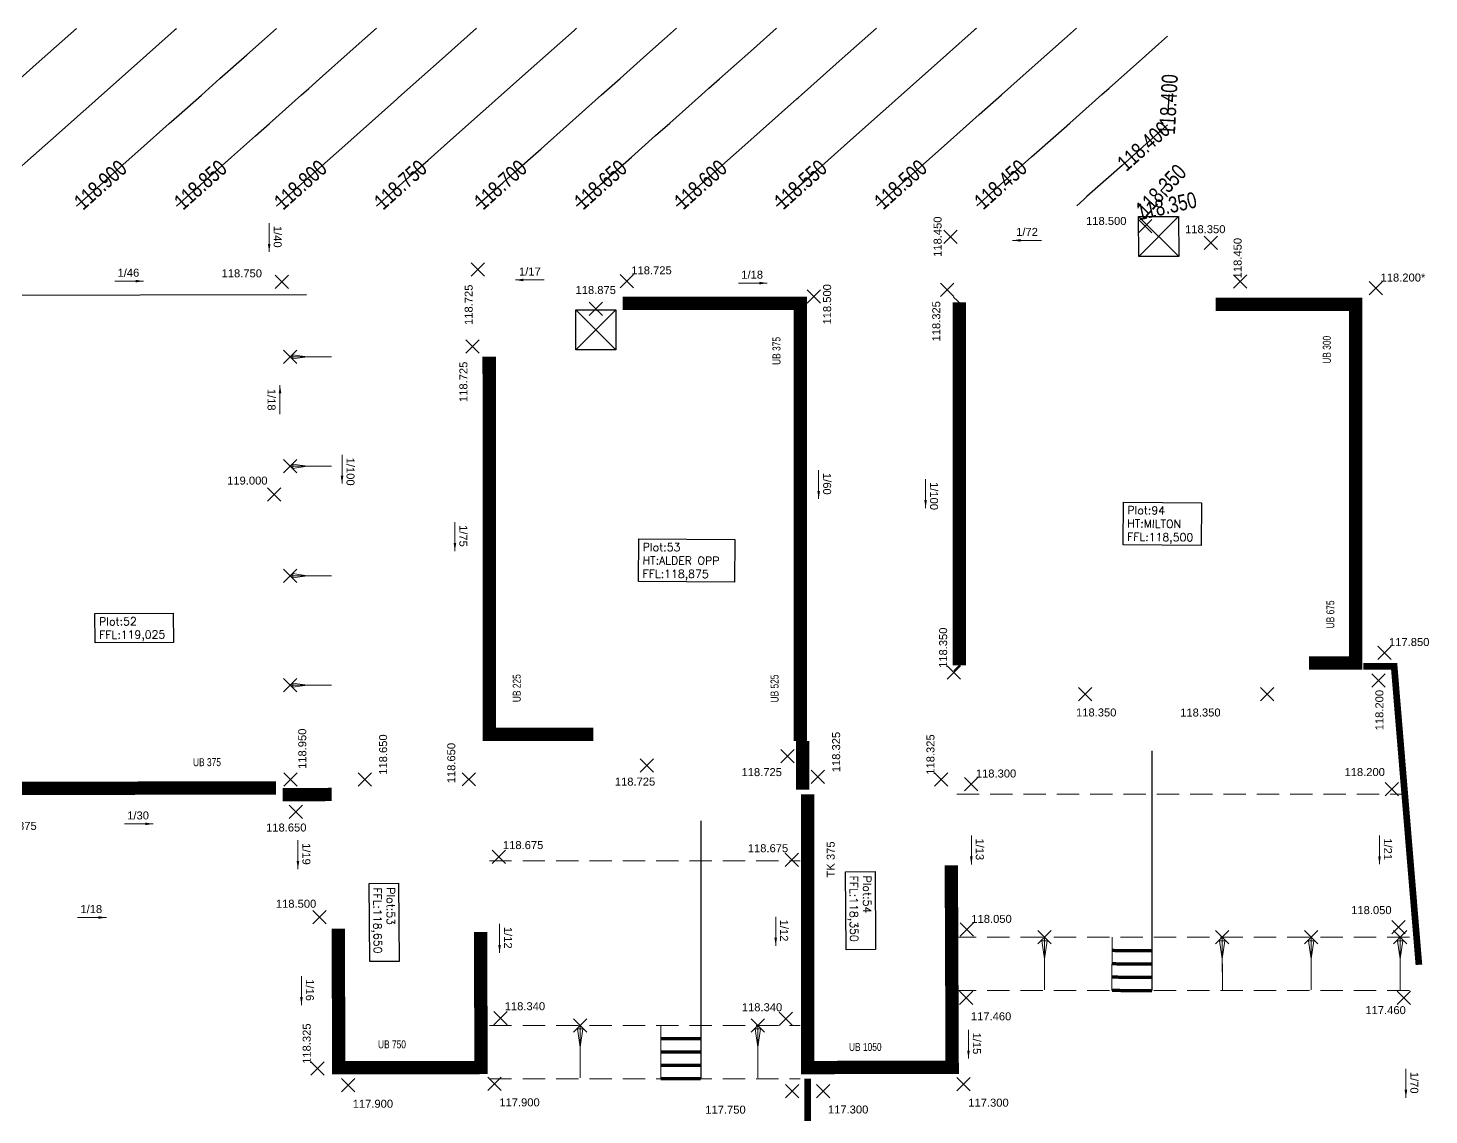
# Model space of a CAD drawing. Header units: metres. Extents: x 287878 to 288371, y 62805 to 63080.
# Drawn here: x 288094.63 to 288126.14, y 62923.62 to 62948.09 of the extents above; entities that cross this region are included whole.
import ezdxf

# ---------------------------------------------------------------- set-up
doc = ezdxf.new("R2010")
doc.units = ezdxf.units.M
doc.header["$PDMODE"] = 3
doc.header["$PDSIZE"] = 0.15
doc.linetypes.add('HIDDEN', pattern=[0.375, 0.25, -0.125])
doc.layers.get('0').transparency = 0.25
for name, color, linetype, lineweight in [('EXP - RETAINING WALLS - 0.6m', 190, 'Continuous', 18), ('EXP - RETAINING WALLS GRAVEL BOARD', 151, 'FENCELINE2', 18), ('EXP - STEPS', 240, 'Continuous', 18), ('EXP - UNDERBUILD', 94, 'UNDERBUILD', 35), ('EXP-EW-BANKS&CUTTINGS', 251, 'HIDDEN', 18), ('EXP-EW-DESIGN-LINES', 1, 'HIDDEN', 9), ('EXP-EW-GRADIENTS', 3, 'Continuous', 18), ('EXP-EW-GRADIENTS-TEXT', 3, 'Continuous', 18), ('EXP-EW-LEVEL-LANDING', 1, 'Continuous', 25), ('EXP-EW-LEVELS-POINTS', 3, 'Continuous', 18), ('EXP-EW-LEVELS-TEXT', 3, 'Continuous', 18), ('EXP-EW-RAISED-DPC', 160, 'TANKING', 35), ('EXP-EW-RETAINING-WALL-HEIGHTS', 3, 'Continuous', 18), ('EXP-EW-TANKING', 12, 'TANKING', 35), ('EXP-LEVEL-LANDING', 1, 'Continuous', 25)]:
    doc.layers.add(name, color=color, linetype=linetype, lineweight=lineweight)
doc.layers.add('EXP-EW-BANKS&CUTTINGS-WORKING', color=255, linetype='Continuous', lineweight=18, plot=False)
for name, color, linetype, true_color in [('EXP-EW-TANKING TEXT', 3, 'Continuous', 0x00ff00), ('EXP_-_S3D_-_HOUSE_DOORS', 3, 'Continuous', 0x00ff00), ('XREF - SOUTHERN CONTOURS$0$EXP_-_EW_-_CONT-PRIMARY', 1, 'Continuous', 0xff0000)]:
    doc.layers.add(name, color=color, linetype=linetype, true_color=true_color)
doc.layers.add('Working', color=181, linetype='Continuous', plot=False)
for name, color, linetype in [('XREF - SOUTHERN CONTOURS$0$EXP_-_EW_CONT-SECONDARY', 8, 'Continuous'), ('XREF - SOUTHERN CONTOURS$0$EXP_-_EW_CONT-SECONDARY TEXT', 8, 'Continuous'), ('XREF - SS - FFFL$0$EXP - PEN 1', 1, 'Continuous')]:
    doc.layers.add(name, color=color, linetype=linetype)
doc.styles.add('18 @ 1 to 200', font='arial.ttf', dxfattribs={"height": 0.36})
doc.styles.add('Century Gothic', font='arial.ttf')
doc.styles.add('ESTROAD', font='arial.ttf', dxfattribs={"width": 0.75})
doc.styles.add('XREF - SOUTHERN CONTOURS$0$ESTROAD', font='arial.ttf', dxfattribs={"width": 0.75})
doc.styles.add('XREF - SS - FFFL$0$Standard', font='simplex.shx')
doc.linetypes.add('FENCELINE2', pattern='A,6.349999999999999,-2.54,[132,ltypeshp.shx,S=2.54,R=0,X=-2.54,Y=0],-2.54,25.4', length=36.83)
doc.linetypes.add('TANKING', pattern='A,0.3,-0.1575,["V",Century Gothic,S=0.3,R=0,X=-0.1464,Y=-0.15],-0.1575', length=0.6150000000000001)
doc.linetypes.add('UNDERBUILD', pattern='A,0.3,-0.1575,["O",Century Gothic,S=0.3,R=0,X=-0.181,Y=-0.15],-0.1575', length=0.6150000000000001)
doc.dimstyles.new('1 to 200 (18)', dxfattribs={"dimtxt": 0.36, "dimasz": 0.36, "dimexe": 0.09, "dimexo": 0.09, "dimgap": 0.12, "dimtad": 1, "dimdec": 3, "dimzin": 0, "dimdsep": 46, "dimtxsty": '18 @ 1 to 200', "dimcen": 0.12, "dimadec": 0, "dimazin": 0, "dimtfac": 1, "dimtdec": 3, "dimtofl": 0, "dimtmove": 0, "dimatfit": 3, "dimfxl": 0.12, "dimtolj": 1, "dimtzin": 0, "dimarcsym": 1})

# ---------------------------------------------------------------- blocks, each defined once
blk = doc.blocks.new('XREF - SOUTHERN CONTOURS')
at = {"layer": 'XREF - SOUTHERN CONTOURS$0$EXP_-_EW_-_CONT-PRIMARY', "flags": 128}
for points in [[(647.3378539999999, 209.709304), (647.385378, 209.751584), (647.4268799999999, 209.788505), (648.040409, 210.334327), (648.897176, 211.096545), (648.951927, 211.145254), (649.024722, 211.210015), (649.939709, 212.024027), (650.71159, 212.710726)], [(657.463275, 208.713569), (658.267507, 209.429049), (658.621777, 209.744224), (659.127249, 210.193913), (659.8602429999999, 210.846016), (659.9869909999999, 210.958777), (660.274721, 211.214754), (660.9398009999999, 211.806438), (661.907191, 212.66707), (661.939427, 212.695748), (661.961589, 212.715465)], [(668.713274, 208.718308), (669.30257, 209.242572), (669.56216, 209.473514), (670.162312, 210.007436), (670.8006259999999, 210.575307), (671.022054, 210.7723), (671.52472, 211.219493), (671.9398939999999, 211.58885), (672.5437829999998, 212.126096), (672.9395199999999, 212.47816), (673.211588, 212.720204)]]:
    blk.add_lwpolyline(points, dxfattribs=at)
at = {"layer": 'XREF - SOUTHERN CONTOURS$0$EXP_-_EW_CONT-SECONDARY', "flags": 128}
for points in [[(648.463275, 208.709778), (648.653188, 208.878733), (649.267507, 209.425258), (649.621778, 209.740432), (650.1272489999999, 210.190122), (650.8602439999999, 210.842225), (650.9869919999999, 210.954985), (651.274722, 211.210963), (651.9398019999999, 211.802647), (652.9071919999999, 212.663278), (652.9394279999999, 212.691957), (652.96159, 212.711674)], [(650.713275, 208.710726), (651.302572, 209.23499), (651.562162, 209.465932), (652.162314, 209.999853), (652.8006269999998, 210.567725), (653.022056, 210.764717), (653.524722, 211.211911), (653.9398959999999, 211.581267), (654.5437849999998, 212.118513), (654.939521, 212.470577), (655.21159, 212.712621)], [(652.963275, 208.711674), (653.337636, 209.044721), (653.502545, 209.191432), (654.1973779999998, 209.809585), (654.7410109999998, 210.293224), (655.05712, 210.574449), (655.774722, 211.212858), (655.9399889999999, 211.359887), (656.1803779999999, 211.573748), (656.939615, 212.249198), (657.46159, 212.713569)], [(655.213275, 208.712622), (655.3727, 208.854453), (655.442928, 208.916931), (656.232442, 209.619317), (656.681394, 210.018724), (657.0921839999999, 210.384181), (657.9198599999999, 211.120517), (657.951927, 211.149045), (658.024721, 211.213806), (658.939708, 212.027818), (659.711589, 212.714517)], [(659.713274, 208.714517), (660.302571, 209.238781), (660.562161, 209.469723), (661.162313, 210.003645), (661.8006269999998, 210.571516), (662.0220549999999, 210.768508), (662.524721, 211.215702), (662.9398949999999, 211.585058), (663.5437839999998, 212.122304), (663.93952, 212.474368), (664.211589, 212.716413)], [(661.963274, 208.715465), (662.337635, 209.048513), (662.502544, 209.195223), (663.197377, 209.813376), (663.7410099999998, 210.297016), (664.057119, 210.57824), (664.774721, 211.21665), (664.9399879999999, 211.363679), (665.180377, 211.577539), (665.939614, 212.252989), (666.461589, 212.71736)], [(664.213274, 208.716413), (664.372699, 208.858244), (664.442927, 208.920722), (665.232441, 209.623108), (665.6813929999998, 210.022515), (666.092184, 210.387972), (666.9198589999999, 211.124308), (666.9519259999998, 211.152836), (667.024721, 211.217597), (667.939707, 212.031609), (668.711589, 212.718308)], [(666.463274, 208.717361), (667.267506, 209.43284), (667.621777, 209.748015), (668.127248, 210.197704), (668.8602419999999, 210.849808), (668.9869899999999, 210.962568), (669.27472, 211.218545), (669.939801, 211.810229), (670.90719, 212.670861), (670.939426, 212.699539), (670.961588, 212.719256)], [(670.963273, 208.719256), (671.3376339999999, 209.052304), (671.502543, 209.199014), (672.197376, 209.817168), (672.7410089999998, 210.300807), (673.057119, 210.582031), (673.77472, 211.220441), (673.9399879999999, 211.36747), (674.760179, 212.097148), (675.053941, 212.358491), (675.2550109999999, 212.537372)], [(675.2678819999999, 210.779992), (675.28975, 211.221079)], [(675.2558539999999, 210.537372), (674.853709, 210.179607), (674.232441, 209.626899), (673.442927, 208.924514), (673.372698, 208.862036), (673.213273, 208.720204)], [(675.2564079999999, 209.22232), (675.107657, 209.066146), (675.216989, 208.96008), (675.256534, 208.921716)], [(675.237738, 208.712012), (675.238509, 208.712186)]]:
    blk.add_lwpolyline(points, dxfattribs=at)
at = {"layer": 'XREF - SOUTHERN CONTOURS$0$EXP_-_EW_-_CONT-PRIMARY', "char_height": 0.36, "width": 2.52, "attachment_point": 5, "rotation": 41.6576769367155, "line_spacing_factor": 0.888, "style": 'XREF - SOUTHERN CONTOURS$0$ESTROAD'}
for s, insert in [('118.750', (658.001208, 209.192138)), ('118.500', (669.251207, 209.196877))]:
    blk.add_mtext(s, dxfattribs=dict(at, insert=insert))
at = {"layer": 'XREF - SOUTHERN CONTOURS$0$EXP_-_EW_CONT-SECONDARY TEXT', "char_height": 0.36, "width": 2.52, "attachment_point": 5, "line_spacing_factor": 0.888, "style": 'XREF - SOUTHERN CONTOURS$0$ESTROAD'}
for s, insert, rotation in [('118.400', (675.278767, 210.999537), 87.16172763277312), ('118.400', (674.71792, 210.058803), 41.6576769367155), ('118.900', (651.251208, 209.189295), 41.6576769367155), ('118.850', (653.501208, 209.190243), 41.6576769367155), ('118.800', (655.751208, 209.19119), 41.6576769367155), ('118.700', (660.251208, 209.193086), 41.6576769367155), ('118.650', (662.501207, 209.194034), 41.6576769367155), ('118.600', (664.751207, 209.194982), 41.6576769367155), ('118.550', (667.001207, 209.195929), 41.6576769367155), ('118.450', (671.501207, 209.197825), 41.6576769367155), ('118.350', (675.111194, 209.069859), 46.39461901687169), ('118.350', (675.237148, 208.711879), 12.697616371618455)]:
    blk.add_mtext(s, dxfattribs=dict(at, insert=insert, rotation=rotation))
blk = doc.blocks.new('*U507')
at = {"layer": 'EXP-EW-BANKS&CUTTINGS', "linetype": 'Continuous'}
blk.add_lwpolyline([(-1.103006130421486, -0.0290852129102917), (-0.4884741434741546, -0.0128805942912651), (-0.0772212197251333, -0.0616426009980855), (-0.0803510846189078, 0.0574875705823833), (-0.4884741434741546, -0.0128805942912651)], dxfattribs=at)
at = {"layer": 'EXP-EW-BANKS&CUTTINGS-WORKING'}
blk.add_line((-1.181792282593221, -0.0311627281181493), (0, 0), dxfattribs=at)
blk.add_point((0, 0), dxfattribs=at)
blk = doc.blocks.new('*U508')
at = {"layer": 'EXP-EW-BANKS&CUTTINGS', "linetype": 'Continuous'}
blk.add_lwpolyline([(-1.103006130421486, -0.0290852129102917), (-0.4884741434741546, -0.0128805942912651), (-0.0772212197251333, -0.0616426009980855), (-0.0803510846189078, 0.0574875705823833), (-0.4884741434741546, -0.0128805942912651)], dxfattribs=at)
at = {"layer": 'EXP-EW-BANKS&CUTTINGS-WORKING'}
blk.add_line((-1.181792282593221, -0.0311627281181493), (0, 0), dxfattribs=at)
blk.add_point((0, 0), dxfattribs=at)
blk = doc.blocks.new('*U509')
at = {"layer": 'EXP-EW-BANKS&CUTTINGS', "linetype": 'Continuous'}
blk.add_lwpolyline([(-1.103006130421486, -0.0290852129102917), (-0.4884741434741546, -0.0128805942912651), (-0.0772212197251333, -0.0616426009980855), (-0.0803510846189078, 0.0574875705823833), (-0.4884741434741546, -0.0128805942912651)], dxfattribs=at)
at = {"layer": 'EXP-EW-BANKS&CUTTINGS-WORKING'}
blk.add_line((-1.181792282593221, -0.0311627281181493), (0, 0), dxfattribs=at)
blk.add_point((0, 0), dxfattribs=at)
blk = doc.blocks.new('*U510')
at = {"layer": 'EXP-EW-BANKS&CUTTINGS', "linetype": 'Continuous'}
blk.add_lwpolyline([(-1.103006130421486, -0.0290852129102917), (-0.4884741434741546, -0.0128805942912651), (-0.0772212197251333, -0.0616426009980855), (-0.0803510846189078, 0.0574875705823833), (-0.4884741434741546, -0.0128805942912651)], dxfattribs=at)
at = {"layer": 'EXP-EW-BANKS&CUTTINGS-WORKING'}
blk.add_line((-1.181792282593221, -0.0311627281181493), (0, 0), dxfattribs=at)
blk.add_point((0, 0), dxfattribs=at)
blk = doc.blocks.new('*U501')
at = {"layer": 'EXP-EW-BANKS&CUTTINGS', "linetype": 'Continuous'}
blk.add_lwpolyline([(-0.8676606791461082, -0.0228793792625699), (-0.3842497293375353, -0.0101322965324716), (-0.060744735775491, -0.0484900850241816), (-0.0632067898153269, 0.0452216022724281), (-0.3842497293375353, -0.0101322965324716)], dxfattribs=at)
at = {"layer": 'EXP-EW-BANKS&CUTTINGS-WORKING'}
blk.add_line((-0.9296364419412924, -0.0245136206384517), (0, 0), dxfattribs=at)
blk.add_point((0, 0), dxfattribs=at)
blk = doc.blocks.new('*U502')
at = {"layer": 'EXP-EW-BANKS&CUTTINGS', "linetype": 'Continuous'}
blk.add_lwpolyline([(-0.8676606791461082, -0.0228793792625699), (-0.3842497293375353, -0.0101322965324716), (-0.060744735775491, -0.0484900850241816), (-0.0632067898153269, 0.0452216022724281), (-0.3842497293375353, -0.0101322965324716)], dxfattribs=at)
at = {"layer": 'EXP-EW-BANKS&CUTTINGS-WORKING'}
blk.add_line((-0.9296364419412924, -0.0245136206384517), (0, 0), dxfattribs=at)
blk.add_point((0, 0), dxfattribs=at)
blk = doc.blocks.new('*U503')
at = {"layer": 'EXP-EW-BANKS&CUTTINGS', "linetype": 'Continuous'}
blk.add_lwpolyline([(-0.8676606791461082, -0.0228793792625699), (-0.3842497293375353, -0.0101322965324716), (-0.060744735775491, -0.0484900850241816), (-0.0632067898153269, 0.0452216022724281), (-0.3842497293375353, -0.0101322965324716)], dxfattribs=at)
at = {"layer": 'EXP-EW-BANKS&CUTTINGS-WORKING'}
blk.add_line((-0.9296364419412924, -0.0245136206384517), (0, 0), dxfattribs=at)
blk.add_point((0, 0), dxfattribs=at)
blk = doc.blocks.new('*U504')
at = {"layer": 'EXP-EW-BANKS&CUTTINGS', "linetype": 'Continuous'}
blk.add_lwpolyline([(-0.8676606791461082, -0.0228793792625699), (-0.3842497293375353, -0.0101322965324716), (-0.060744735775491, -0.0484900850241816), (-0.0632067898153269, 0.0452216022724281), (-0.3842497293375353, -0.0101322965324716)], dxfattribs=at)
at = {"layer": 'EXP-EW-BANKS&CUTTINGS-WORKING'}
blk.add_line((-0.9296364419412924, -0.0245136206384517), (0, 0), dxfattribs=at)
blk.add_point((0, 0), dxfattribs=at)
blk = doc.blocks.new('*U27')
at = {"layer": 'EXP-LEVEL-LANDING', "ltscale": 2}
for p, q in [((-7.447450208339891, 0.0397452270796714), (-8.571075153332108, 0.6376306534356448)), ((-7.710319967667097, 0.9005004127585998), (-8.308205394004904, -0.2231245322432835))]:
    blk.add_line(p, q, dxfattribs=at)
blk.add_lwpolyline([(-8.308205394004904, -0.2231245322432835), (-8.571075153332108, 0.6376306534356448), (-7.710319967667097, 0.9005004127585998), (-7.447450208339891, 0.0397452270796714)], close=True, dxfattribs=at)
blk = doc.blocks.new('*U485')
at = {"layer": 'EXP-EW-BANKS&CUTTINGS', "linetype": 'Continuous'}
blk.add_lwpolyline([(-1.103006130421486, -0.0290852129102917), (-0.4884741434741546, -0.0128805942912651), (-0.0772212197251333, -0.0616426009980855), (-0.0803510846189078, 0.0574875705823833), (-0.4884741434741546, -0.0128805942912651)], dxfattribs=at)
at = {"layer": 'EXP-EW-BANKS&CUTTINGS-WORKING'}
blk.add_line((-1.181792282593221, -0.0311627281181493), (0, 0), dxfattribs=at)
blk.add_point((0, 0), dxfattribs=at)
blk = doc.blocks.new('*U486')
at = {"layer": 'EXP-EW-BANKS&CUTTINGS', "linetype": 'Continuous'}
blk.add_lwpolyline([(-1.103006130421486, -0.0290852129102917), (-0.4884741434741546, -0.0128805942912651), (-0.0772212197251333, -0.0616426009980855), (-0.0803510846189078, 0.0574875705823833), (-0.4884741434741546, -0.0128805942912651)], dxfattribs=at)
at = {"layer": 'EXP-EW-BANKS&CUTTINGS-WORKING'}
blk.add_line((-1.181792282593221, -0.0311627281181493), (0, 0), dxfattribs=at)
blk.add_point((0, 0), dxfattribs=at)
blk = doc.blocks.new('XREF - SS - FFFL')
at = {"layer": 'XREF - SS - FFFL$0$EXP - PEN 1', "char_height": 0.18, "attachment_point": 1, "style": 'XREF - SS - FFFL$0$Standard', "bg_fill": 19, "box_fill_scale": 1.5, "bg_fill_color": 256, "bg_fill_transparency": 0}
for s, width, insert, rotation in [('\\pt0.9;Plot:94\\P\\ptz;HT:MILTON\\PFFL:118,500', 1.578942857142856, (674.3535827263094, 201.9589438703994), 359.472741857867), ('\\pt0.9;Plot:53\\P\\ptz;HT:ALDER OPP \\PFFL:118,875', 1.981799999999999, (663.450265400658, 201.1287033593057), 359.6832393574592), ('\\pt0.9;Plot:52\\P\\ptz;FFL:119,025', 1.578942857142856, (651.2197336153039, 199.4518949037045), 0.35145972642949735), ('\\pt0.9;Plot:54\\P\\ptz;FFL:118,350', 1.578942857142856, (668.5862721040994, 193.6446805555799), 270.3514597264295), ('\\pt0.9;Plot:53\\P\\ptz;FFL:118,650', 1.578942857142856, (657.8708845372018, 193.3808809171719), 270.3514597264295)]:
    blk.add_mtext_dynamic_manual_height_columns(s, width=width, gutter_width=0.9999999999999998, heights=[0], dxfattribs=dict(at, insert=insert, rotation=rotation))
blk = doc.blocks.new('*U25')
at = {"layer": 'EXP - STEPS'}
for p, q in [((-0.4500000000116416, 1.200000000000727), (-0.4500000000116416, 2.400000000001455)), ((0.4499999999825377, 1.200000000000727), (0.4499999999825377, 2.400000000001455))]:
    blk.add_line(p, q, dxfattribs=at)
at = {"layer": 'EXP - STEPS', "const_width": 0.075}
for points in [[(-0.4500000000116416, 2.099999999998544), (0.4499999999825377, 2.099999999998544)], [(-0.4500000000116416, 1.799999999999272), (0.4499999999825377, 1.799999999999272)], [(-0.4500000000116416, 1.5), (0.4499999999825377, 1.5)], [(-0.4500000000116416, 1.200000000000727), (0.4499999999825377, 1.200000000000727)]]:
    blk.add_lwpolyline(points, dxfattribs=at)
blk = doc.blocks.new('*U64')
at = {"layer": 'EXP-EW-GRADIENTS-TEXT', "color": 0, "style": '18 @ 1 to 200'}
blk.add_attdef('1/00', (-1.139413369583121, -0.5599999999831541), '', height=0.3599999999999999, rotation=359.9999999966649, dxfattribs=at)
at = {"layer": 'EXP-EW-GRADIENTS'}
blk.add_leader([(-1.299999999871943, 5.82067e-11), (0, 0)], dimstyle='1 to 200 (18)', dxfattribs=at)
blk = doc.blocks.new('*U559')
at = {"layer": 'EXP-EW-GRADIENTS-TEXT', "color": 0, "style": '18 @ 1 to 200'}
blk.add_attdef('1/00', (0.1298908593302424, 0.2000000000419167), '', height=0.3599999999999999, rotation=359.9999999966649, dxfattribs=at)
at = {"layer": 'EXP-EW-GRADIENTS'}
blk.add_leader([(1.299999999871943, -5.82072e-11), (0, 0)], dimstyle='1 to 200 (18)', dxfattribs=at)
blk = doc.blocks.new('*U560')
at = {"layer": 'EXP-EW-GRADIENTS-TEXT', "color": 0, "style": '18 @ 1 to 200'}
blk.add_attdef('1/00', (0.1298908593302424, 0.2000000000419167), '', height=0.3599999999999999, rotation=359.9999999966649, dxfattribs=at)
at = {"layer": 'EXP-EW-GRADIENTS'}
blk.add_leader([(1.299999999871943, -5.82072e-11), (0, 0)], dimstyle='1 to 200 (18)', dxfattribs=at)
blk = doc.blocks.new('*U561')
at = {"layer": 'EXP-EW-GRADIENTS-TEXT', "color": 0, "style": '18 @ 1 to 200'}
blk.add_attdef('1/00', (0.1298908593302424, 0.2000000000419167), '', height=0.3599999999999999, rotation=359.9999999966649, dxfattribs=at)
at = {"layer": 'EXP-EW-GRADIENTS'}
blk.add_leader([(1.299999999871943, -5.82072e-11), (0, 0)], dimstyle='1 to 200 (18)', dxfattribs=at)
blk = doc.blocks.new('*U562')
at = {"layer": 'EXP-EW-GRADIENTS-TEXT', "color": 0, "style": '18 @ 1 to 200'}
blk.add_attdef('1/00', (0.1298908593302424, 0.2000000000419167), '', height=0.3599999999999999, rotation=359.9999999966649, dxfattribs=at)
at = {"layer": 'EXP-EW-GRADIENTS'}
blk.add_leader([(1.299999999871943, -5.82072e-11), (0, 0)], dimstyle='1 to 200 (18)', dxfattribs=at)
blk = doc.blocks.new('*U563')
at = {"layer": 'EXP-EW-GRADIENTS-TEXT', "color": 0, "style": '18 @ 1 to 200'}
blk.add_attdef('1/00', (-1.139413369562165, 0.1999999999831525), '', height=0.3599999999999999, rotation=3.3351721e-09, dxfattribs=at)
at = {"layer": 'EXP-EW-GRADIENTS'}
blk.add_leader([(-1.299999999871943, -5.82086e-11), (0, 0)], dimstyle='1 to 200 (18)', dxfattribs=at)
blk = doc.blocks.new('*U564')
at = {"layer": 'EXP-EW-GRADIENTS-TEXT', "color": 0, "style": '18 @ 1 to 200'}
blk.add_attdef('1/00', (0.1298908593302424, 0.2000000000419167), '', height=0.3599999999999999, rotation=359.9999999966649, dxfattribs=at)
at = {"layer": 'EXP-EW-GRADIENTS'}
blk.add_leader([(1.299999999871943, -5.82072e-11), (0, 0)], dimstyle='1 to 200 (18)', dxfattribs=at)
blk = doc.blocks.new('*U554')
at = {"layer": 'EXP-EW-GRADIENTS-TEXT', "color": 0, "style": '18 @ 1 to 200'}
blk.add_attdef('1/00', (-1.139413369562165, 0.1999999999831525), '', height=0.3599999999999999, rotation=3.3351721e-09, dxfattribs=at)
at = {"layer": 'EXP-EW-GRADIENTS'}
blk.add_leader([(-1.299999999871943, -5.82086e-11), (0, 0)], dimstyle='1 to 200 (18)', dxfattribs=at)
blk = doc.blocks.new('*U555')
at = {"layer": 'EXP-EW-GRADIENTS-TEXT', "color": 0, "style": '18 @ 1 to 200'}
blk.add_attdef('1/00', (0.1298908593302424, 0.2000000000419167), '', height=0.3599999999999999, rotation=359.9999999966649, dxfattribs=at)
at = {"layer": 'EXP-EW-GRADIENTS'}
blk.add_leader([(1.299999999871943, -5.82072e-11), (0, 0)], dimstyle='1 to 200 (18)', dxfattribs=at)
blk = doc.blocks.new('*U556')
at = {"layer": 'EXP-EW-GRADIENTS-TEXT', "color": 0, "style": '18 @ 1 to 200'}
blk.add_attdef('1/00', (0.1298908593302424, 0.2000000000419167), '', height=0.3599999999999999, rotation=359.9999999966649, dxfattribs=at)
at = {"layer": 'EXP-EW-GRADIENTS'}
blk.add_leader([(1.299999999871943, -5.82072e-11), (0, 0)], dimstyle='1 to 200 (18)', dxfattribs=at)
blk = doc.blocks.new('*U551')
at = {"layer": 'EXP-EW-GRADIENTS-TEXT', "color": 0, "style": '18 @ 1 to 200'}
blk.add_attdef('1/00', (0.1298908593302424, 0.2000000000419167), '', height=0.3599999999999999, rotation=359.9999999966649, dxfattribs=at)
at = {"layer": 'EXP-EW-GRADIENTS'}
blk.add_leader([(1.299999999871943, -5.82072e-11), (0, 0)], dimstyle='1 to 200 (18)', dxfattribs=at)
blk = doc.blocks.new('*U552')
at = {"layer": 'EXP-EW-GRADIENTS-TEXT', "color": 0, "style": '18 @ 1 to 200'}
blk.add_attdef('1/00', (0.1298908593302424, 0.2000000000419167), '', height=0.3599999999999999, rotation=359.9999999966649, dxfattribs=at)
at = {"layer": 'EXP-EW-GRADIENTS'}
blk.add_leader([(1.299999999871943, -5.82072e-11), (0, 0)], dimstyle='1 to 200 (18)', dxfattribs=at)
blk = doc.blocks.new('*U553')
at = {"layer": 'EXP-EW-GRADIENTS-TEXT', "color": 0, "style": '18 @ 1 to 200'}
blk.add_attdef('1/00', (0.1298908593302424, 0.2000000000419167), '', height=0.3599999999999999, rotation=359.9999999966649, dxfattribs=at)
at = {"layer": 'EXP-EW-GRADIENTS'}
blk.add_leader([(1.299999999871943, -5.82072e-11), (0, 0)], dimstyle='1 to 200 (18)', dxfattribs=at)
blk = doc.blocks.new('*U547')
at = {"layer": 'EXP-EW-GRADIENTS-TEXT', "color": 0, "style": '18 @ 1 to 200'}
blk.add_attdef('1/00', (0.1298908593302424, 0.2000000000419167), '', height=0.3599999999999999, rotation=359.9999999966649, dxfattribs=at)
at = {"layer": 'EXP-EW-GRADIENTS'}
blk.add_leader([(1.299999999871943, -5.82072e-11), (0, 0)], dimstyle='1 to 200 (18)', dxfattribs=at)
blk = doc.blocks.new('*U550')
at = {"layer": 'EXP-EW-GRADIENTS-TEXT', "color": 0, "style": '18 @ 1 to 200'}
blk.add_attdef('1/00', (0.1298908593302424, 0.2000000000419167), '', height=0.3599999999999999, rotation=359.9999999966649, dxfattribs=at)
at = {"layer": 'EXP-EW-GRADIENTS'}
blk.add_leader([(1.299999999871943, -5.82072e-11), (0, 0)], dimstyle='1 to 200 (18)', dxfattribs=at)
blk = doc.blocks.new('*U538')
at = {"layer": 'EXP-EW-GRADIENTS-TEXT', "color": 0, "style": '18 @ 1 to 200'}
blk.add_attdef('1/00', (0.1298908593302424, 0.2000000000419167), '', height=0.3599999999999999, rotation=359.9999999966649, dxfattribs=at)
at = {"layer": 'EXP-EW-GRADIENTS'}
blk.add_leader([(1.299999999871943, -5.82072e-11), (0, 0)], dimstyle='1 to 200 (18)', dxfattribs=at)
blk = doc.blocks.new('*U539')
at = {"layer": 'EXP-EW-GRADIENTS-TEXT', "color": 0, "style": '18 @ 1 to 200'}
blk.add_attdef('1/00', (0.1298908593302424, 0.2000000000419167), '', height=0.3599999999999999, rotation=359.9999999966649, dxfattribs=at)
at = {"layer": 'EXP-EW-GRADIENTS'}
blk.add_leader([(1.299999999871943, -5.82072e-11), (0, 0)], dimstyle='1 to 200 (18)', dxfattribs=at)
blk = doc.blocks.new('*U540')
at = {"layer": 'EXP-EW-GRADIENTS-TEXT', "color": 0, "style": '18 @ 1 to 200'}
blk.add_attdef('1/00', (0.1298908593302424, 0.2000000000419167), '', height=0.3599999999999999, rotation=359.9999999966649, dxfattribs=at)
at = {"layer": 'EXP-EW-GRADIENTS'}
blk.add_leader([(1.299999999871943, -5.82072e-11), (0, 0)], dimstyle='1 to 200 (18)', dxfattribs=at)
blk = doc.blocks.new('*U541')
at = {"layer": 'EXP-EW-GRADIENTS-TEXT', "color": 0, "style": '18 @ 1 to 200'}
blk.add_attdef('1/00', (0.1298908593302424, 0.2000000000419167), '', height=0.3599999999999999, rotation=359.9999999966649, dxfattribs=at)
at = {"layer": 'EXP-EW-GRADIENTS'}
blk.add_leader([(1.299999999871943, -5.82072e-11), (0, 0)], dimstyle='1 to 200 (18)', dxfattribs=at)
blk = doc.blocks.new('*U542')
at = {"layer": 'EXP-EW-GRADIENTS-TEXT', "color": 0, "style": '18 @ 1 to 200'}
blk.add_attdef('1/00', (0.1298908593302424, 0.2000000000419167), '', height=0.3599999999999999, rotation=359.9999999966649, dxfattribs=at)
at = {"layer": 'EXP-EW-GRADIENTS'}
blk.add_leader([(1.299999999871943, -5.82072e-11), (0, 0)], dimstyle='1 to 200 (18)', dxfattribs=at)

msp = doc.modelspace()

# ---------------------------------------------------------------- linework, layer by layer
at = {"layer": 'EXP - RETAINING WALLS - 0.6m', "const_width": 0.3}
for points in [[(288112.0531111773, 62932.04001271865), (288112.0547985933, 62930.94088123422)], [(288100.3560261481, 62930.83256255327), (288101.4561944641, 62930.83425156105)]]:
    msp.add_lwpolyline(points, dxfattribs=at)
at = {"layer": 'EXP - RETAINING WALLS GRAVEL BOARD', "ltscale": 0.05, "const_width": 0.15}
for points in [[(288124.6698754258, 62933.720985615), (288125.3600373572, 62933.72151876569), (288125.9171233594, 62927.00124204334)], [(288112.1668272148, 62924.43751372946), (288112.1686700788, 62922.1366178288)]]:
    msp.add_lwpolyline(points, dxfattribs=at)
at = {"layer": 'EXP - UNDERBUILD', "const_width": 0.3, "flags": 128}
for points in [[(288112.0052851239, 62932.04001114642), (288112.0049612341, 62941.89251098279), (288108.0024612363, 62941.89237940512)], [(288123.4427384398, 62933.79444833235), (288124.4939784439, 62933.79169557979), (288124.4937130157, 62941.86544557542), (288121.3424630174, 62941.86534197664)], [(288105.0025006866, 62940.69228094247), (288105.0027801972, 62932.18976390252), (288107.3483858906, 62932.18957446463)], [(288100.2057548302, 62930.982291809), (288093.8202208962, 62930.97077660977)], [(288112.1683452166, 62925.17639210702), (288112.1690941658, 62924.68854934607), (288115.4181630395, 62924.6935373933), (288115.3986888101, 62929.2418493448)], [(288101.6108244452, 62927.8108499999), (288101.615623942, 62924.68460368406), (288104.8171201691, 62924.68951870658), (288104.8124358142, 62927.7407651108)]]:
    msp.add_lwpolyline(points, dxfattribs=at)
at = {"layer": 'EXP-EW-BANKS&CUTTINGS', "ltscale": 2}
for points in [[(288115.454952676, 62927.62098564478), (288125.765405913, 62927.62098564478)], [(288115.454952676, 62926.42098564478), (288125.86488146, 62926.42098564478)], [(288105.0084974702, 62925.63732410211), (288111.9997842897, 62925.63750930483)], [(288105.0085292588, 62924.43732410253), (288111.9998160783, 62924.43750930526)]]:
    msp.add_lwpolyline(points, dxfattribs=at)
at = {"layer": 'EXP-EW-LEVELS-POINTS'}
for p in [(288115.3770829342, 62943.38245264381), (288119.7598695177, 62943.62584768808), (288121.2370916589, 62943.24893026592), (288104.7466867166, 62942.64964240665), (288100.3369716897, 62942.3713625119), (288108.0959943258, 62942.39158785801), (288115.3062022951, 62942.19139353199), (288121.8943077184, 62942.37775790403), (288124.9499557796, 62942.22954257276), (288112.3049562988, 62942.04263194723), (288107.4008575156, 62941.76422270788), (288104.6282505065, 62940.91516694993), (288100.1632530825, 62937.58301964412), (288125.1404035455, 62934.02524801023), (288115.4551327444, 62933.57813534798), (288125.0089804098, 62933.40062746771), (288118.412751324, 62933.09563041402), (288122.5002570164, 62933.09575492981), (288108.5485235601, 62931.48333111129), (288111.7159911486, 62931.69738437781), (288100.5328676001, 62931.17370499084), (288102.2019917391, 62931.17370238314), (288104.5451236795, 62931.1754769218), (288112.3934129448, 62931.22979668692), (288115.1700170243, 62931.17490583816), (288100.6528460788, 62930.44109293909), (288101.1872118942, 62928.07062031198), (288115.7445278512, 62927.7944267302), (288125.4595516568, 62927.84926412103), (288115.7344230836, 62926.2568926931), (288125.5797219454, 62926.25585960056), (288111.6771337729, 62925.78527094081), (288101.1389201491, 62924.66736030876), (288101.827592725, 62924.28881052683), (288105.1260323714, 62924.3198272152), (288111.8161361253, 62924.15864194605), (288112.5183187901, 62924.1593875463), (288115.6761100959, 62924.31304161522)]:
    msp.add_point(p, dxfattribs=at)
at = {"layer": 'EXP-EW-TANKING', "const_width": 0.3, "flags": 128}
msp.add_lwpolyline([(288112.1683452166, 62925.17639210702), (288112.1681951843, 62930.84001376795)], dxfattribs=at)
at = {"layer": 'Working'}
for points in [[(288093.4064939486, 62942.0722615975), (288100.8940430209, 62942.08510207709)], [(288115.7074654862, 62941.79015672348), (288115.4497321881, 62942.02561407881)]]:
    msp.add_lwpolyline(points, dxfattribs=at)

# ---------------------------------------------------------------- block references
msp.add_blockref('XREF - SOUTHERN CONTOURS', (287445.0062371519, 62735.36581857865))
at = {"layer": 'EXP-EW-BANKS&CUTTINGS', "linetype": 'Continuous'}
for name, p, rotation in [('*U504', (288100.5240476977, 62940.68383027106), 178.4910331136048), ('*U503', (288100.5241129372, 62938.22107792956), 178.4910331136048), ('*U502', (288100.5241781768, 62935.75832558806), 178.4910331136048), ('*U501', (288100.5242434163, 62933.29557324656), 178.4910331136048), ('*U507', (288117.4944780996, 62927.62098564478), 88.53377638911279), ('*U508', (288121.4944780996, 62927.62098564478), 88.53377638911279), ('*U509', (288123.4944780996, 62927.62098564478), 88.53377638911279), ('*U510', (288125.4944780996, 62927.62098564478), 88.53377638911279), ('*U485', (288107.0480228938, 62925.63732410211), 88.53377638911279), ('*U486', (288111.0480228938, 62925.63732410211), 88.53377638911279)]:
    msp.add_blockref(name, p, dxfattribs=dict(at, rotation=rotation))
at = {"layer": 'EXP-EW-GRADIENTS', "xscale": 0.5, "yscale": 0.5, "zscale": 0.5}
for name, p, rotation, values in [('*U559', (288100.0542939432, 62943.69694930954), 270.0015177941626, {'1/00': '1/40'}), ('*U554', (288117.4273748202, 62943.30698285217), 0.0982570610189758, {'1/00': '1/72'}), ('*U562', (288096.5782656966, 62942.38755272946), 0.0982570610189758, {'1/00': '1/46'}), ('*U563', (288106.2434432561, 62942.41571954356), 0.0982570610189758, {'1/00': '1/17'}), ('*U564', (288110.6091643199, 62942.34306893209), 0.0982570610189758, {'1/00': '1/18'}), ('*U64', (288100.2969522656, 62939.39517532225), 270.0015177941626, {'1/00': '1/18'})]:
    msp.add_blockref(name, p, dxfattribs=dict(at, rotation=rotation)).add_auto_attribs(values)
at = {"layer": 'EXP-EW-LEVEL-LANDING', "extrusion": (0.0100351500005158, 0.0069749779198771, 0.9999253199351862), "rotation": 163.0651718973038}
for p in [(288097.9915317804, 62924.35349305009, 3330.355636977426), (288085.3289310286, 62922.25137227729, 3330.216482435969)]:
    msp.add_blockref('*U27', p, dxfattribs=at)

# ---------------------------------------------------------------- texts
at = {"layer": 'EXP-EW-LEVELS-TEXT', "style": '18 @ 1 to 200'}
for s, rotation, p in [('118.450', 90.04129418657834, (288115.1801998062, 62942.93549216302)), ('118.500', 359.9989167798321, (288118.4302099733, 62943.65324682573)), ('118.350', 0.0048504699855023, (288120.6563743852, 62943.46779434032)), ('118.450', 90.04129418657834, (288121.9291095231, 62942.45202516679)), ('118.750', 0.0412941877095492, (288098.9830422366, 62942.4737448851)), ('118.725', 0.047227877868643, (288108.2004139351, 62942.54158544347)), ('118.725', 90.04129419199128, (288104.6315959754, 62941.40218471554)), ('118.500', 90.04722787673558, (288112.6953443099, 62941.41243244042)), ('118.200*', 0.0048504699855023, (288125.0544863024, 62942.37946288581)), ('118.875', 0.041294187709555, (288106.9454591291, 62942.09845202847)), ('118.325', 90.04129418657834, (288115.1502087887, 62941.03078409249)), ('118.725', 90.04129419199128, (288104.5131597652, 62939.66770925882)), ('119.000', 0.0412941877095019, (288099.1081012951, 62937.80898625435)), ('118.350', 90.04722787623311, (288115.3051351589, 62933.6825549573)), ('117.850', 0.0472278768919284, (288125.2448231548, 62934.17524559568)), ('118.200', 89.9970331549207, (288125.1180441583, 62932.27886432324)), ('118.350', 0.0412941877091022, (288118.2040707383, 62932.59023417644)), ('118.350', 0.0472278778685614, (288120.5475086273, 62932.58914500261)), ('118.950', 90.04129418902816, (288100.8887764032, 62931.40913819715)), ('118.325', 90.08499509690414, (288112.8985030111, 62931.3350892896)), ('118.650', 90.04129418902752, (288102.7071619677, 62931.27860971055)), ('118.650', 90.047227587201, (288104.2405078609, 62931.08674004344)), ('118.325', 90.04722787623068, (288115.0200194388, 62931.27932544748)), ('118.725', 0.0472278778685614, (288110.6792480562, 62931.24739443753)), ('118.725', 0.0472278778689939, (288107.829297413, 62931.03360289454)), ('118.875', 0.0412941877084835, (288093.9152495564, 62930.03674433975)), ('118.650', 0.0472278778689939, (288099.984213266, 62930.00041475634)), ('118.500', 0.0412941877095492, (288100.2044665282, 62928.28504287771)), ('118.050', 0.0029668450795798, (288115.8490633026, 62927.94434360668)), ('118.050', 359.9970331549204, (288124.3942181702, 62928.14168078608)), ('118.340', 0.0412941877095492, (288110.686129462, 62925.95514480872)), ('117.460', 359.9970331549204, (288115.838940148, 62925.75188714041)), ('117.460', 0.0029668450795306, (288124.7138196521, 62925.89071592098)), ('118.325', 90.09092878734094, (288100.9888429638, 62924.77166548084)), ('117.900', 0.0412941877095818, (288101.9325000524, 62923.78364029823)), ('117.900', 0.0412941877091022, (288105.2309396988, 62923.8146569866)), ('117.750', 0.124643819810597, (288109.8640740312, 62923.64939400058)), ('117.300', 359.9970331549207, (288112.6228358546, 62923.65438199362)), ('117.300', 359.9970331549204, (288115.7806271604, 62923.80803606254))]:
    msp.add_text(s, height=0.18, rotation=rotation, dxfattribs=at).set_placement(p)
at = {"layer": 'EXP-EW-TANKING TEXT', "insert": (288112.7777486291, 62928.9672334264), "char_height": 0.18, "attachment_point": 7, "rotation": 90.08796194198668, "style": '18 @ 1 to 200'}
msp.add_mtext('TK 375', dxfattribs=at)
at = {"layer": 'EXP_-_S3D_-_HOUSE_DOORS', "char_height": 0.18, "width": 2.449999999999999, "attachment_point": 5, "line_spacing_factor": 0.888, "style": 'ESTROAD'}
for s, insert, rotation in [('UB 375', (288111.4666252755, 62940.81734695327), 90.03313680270107), ('UB 300', (288123.846834158, 62940.84391146853), 90.03313680270107), ('UB 675', (288123.9263002463, 62934.88743751641), 90.03313680270107), ('UB 225', (288105.623589319, 62933.22695985831), 90.03313680270107), ('UB 525', (288111.4231545291, 62933.2198457991), 90.03313680270107), ('UB 375', (288098.6544633355, 62931.56051048443), 0.033136802701057747), ('UB 750', (288102.8160670298, 62925.20971247665), 0.033136802701057747), ('UB 1050', (288113.4629774934, 62925.15067464889), 0.033136802701057747)]:
    msp.add_mtext(s, dxfattribs=dict(at, insert=insert, rotation=rotation))

# ---------------------------------------------------------------- next in the draw order: wipeouts: each hides what was drawn before it
msp.add_wipeout([(288098.4064636645, 62923.48855090871), (288098.4506413879, 62923.585187320525), (288098.5395064809, 62923.64732048569), (288098.64153590857, 62923.685081907875), (288098.74842912453, 62923.705744531035), (288098.8571225213, 62923.71235146502), (288098.9658159181, 62923.705744531035), (288099.0727091342, 62923.685081907846), (288099.1747385617, 62923.64732048572), (288099.26360365475, 62923.585187320496), (288099.30778137816, 62923.48855090871), (288099.26360365475, 62923.391914496926), (288099.1747385617, 62923.3297813317), (288099.0727091342, 62923.292019909575), (288098.9658159181, 62923.27135728639), (288098.8571225213, 62923.2647503524), (288098.74842912453, 62923.27135728638), (288098.64153590857, 62923.292019909546), (288098.53950648097, 62923.329781331704), (288098.4506413879, 62923.39191449693)]).dxf.layer = 'EXP-EW-RETAINING-WALL-HEIGHTS'

# ---------------------------------------------------------------- next in the draw order: block references
at = {"layer": 'Working'}
msp.add_blockref('XREF - SS - FFFL', (287445.0062371519, 62735.36581857865), dxfattribs=at)

# ---------------------------------------------------------------- next in the draw order: linework, layer by layer
at = {"layer": 'EXP-EW-DESIGN-LINES', "ltscale": 2}
for points in [[(288115.5224437089, 62930.84010262369), (288125.5988960628, 62930.84010262369)], [(288105.0083993974, 62929.33951253004), (288111.9996862168, 62929.33969773276)]]:
    msp.add_lwpolyline(points, dxfattribs=at)
at = {"layer": 'EXP-EW-LEVELS-POINTS'}
for p in [(288115.8457606799, 62931.06663139313), (288125.3086851279, 62930.95715740461), (288105.2181331965, 62929.42954269792), (288111.8112258381, 62929.36494467397), (288105.2578045175, 62925.80318195032)]:
    msp.add_point(p, dxfattribs=at)
at = {"layer": 'EXP-EW-RAISED-DPC', "const_width": 0.3, "flags": 128}
msp.add_lwpolyline([(288115.5785988371, 62941.90788540114), (288115.5814800926, 62933.7414025773)], dxfattribs=at)
at = {"layer": 'Working'}
for points in [[(288115.4552342432, 62933.61514842684), (288115.707725942, 62933.86765672776)], [(288119.9127934165, 62931.81529497015), (288119.9127934165, 62926.42098564478)], [(288109.7602685719, 62930.2399506475), (288109.760422283, 62924.43744998258)]]:
    msp.add_lwpolyline(points, dxfattribs=at)

# ---------------------------------------------------------------- next in the draw order: block references
at = {"layer": 'EXP - STEPS', "rotation": 359.869755837926}
for p in [(288119.4600667541, 62925.22201167958), (288109.3076956207, 62923.23847601738)]:
    msp.add_blockref('*U25', p, dxfattribs=at)
at = {"layer": 'EXP-EW-GRADIENTS', "xscale": 0.5, "yscale": 0.5, "zscale": 0.5}
for name, p, rotation, values in [('*U560', (288101.6932205332, 62938.48029249315), 270.0015177941626, {'1/00': '1/100'}), ('*U555', (288112.4146180362, 62938.1366223617), 270.0015177941626, {'1/00': '1/60'}), ('*U556', (288114.8199641459, 62937.93167905477), 270.0015177941626, {'1/00': '1/100'}), ('*U561', (288104.2319356762, 62936.9635558204), 270.0015177941626, {'1/00': '1/75'}), ('*U552', (288096.7955411367, 62930.17234695771), 0.0982570610189758, {'1/00': '1/30'}), ('*U553', (288100.7010546674, 62929.80619933546), 270.0015177941626, {'1/00': '1/19'}), ('*U539', (288115.8489630712, 62929.91081908446), 270.0015177941626, {'1/00': '1/13'}), ('*U540', (288125.0306691957, 62929.91263274203), 270.0015177941626, {'1/00': '1/21'}), ('*U551', (288095.7428022622, 62928.06494725367), 0.0982570610189758, {'1/00': '1/18'}), ('*U550', (288105.2364691105, 62927.91959907774), 270.0015177941626, {'1/00': '1/12'}), ('*U538', (288111.4482380917, 62928.08137185802), 270.0015177941626, {'1/00': '1/12'}), ('*U547', (288100.7793270034, 62926.74403343155), 270.0015177941626, {'1/00': '1/16'}), ('*U541', (288115.7848818874, 62925.54048321834), 270.0015177941626, {'1/00': '1/15'}), ('*U542', (288125.6243096986, 62924.65687993525), 270.0015177941626, {'1/00': '1/70'})]:
    msp.add_blockref(name, p, dxfattribs=dict(at, rotation=rotation)).add_auto_attribs(values)

# ---------------------------------------------------------------- next in the draw order: texts
at = {"layer": 'EXP-EW-LEVELS-TEXT', "style": '18 @ 1 to 200'}
for s, rotation, p in [('118.300', 0.0029668450795798, (288115.9502961313, 62931.21654826961)), ('118.200', 359.9970331549204, (288124.2433516412, 62931.24957406966)), ('118.675', 0.0412941877095492, (288105.3125675699, 62929.60511935515)), ('118.675', 0.0412941877095492, (288110.8202215272, 62929.53481854189)), ('118.340', 0.0412941877095492, (288105.3522388909, 62925.97875860753))]:
    msp.add_text(s, height=0.18, rotation=rotation, dxfattribs=at).set_placement(p)

doc.saveas('drawing.dxf')
